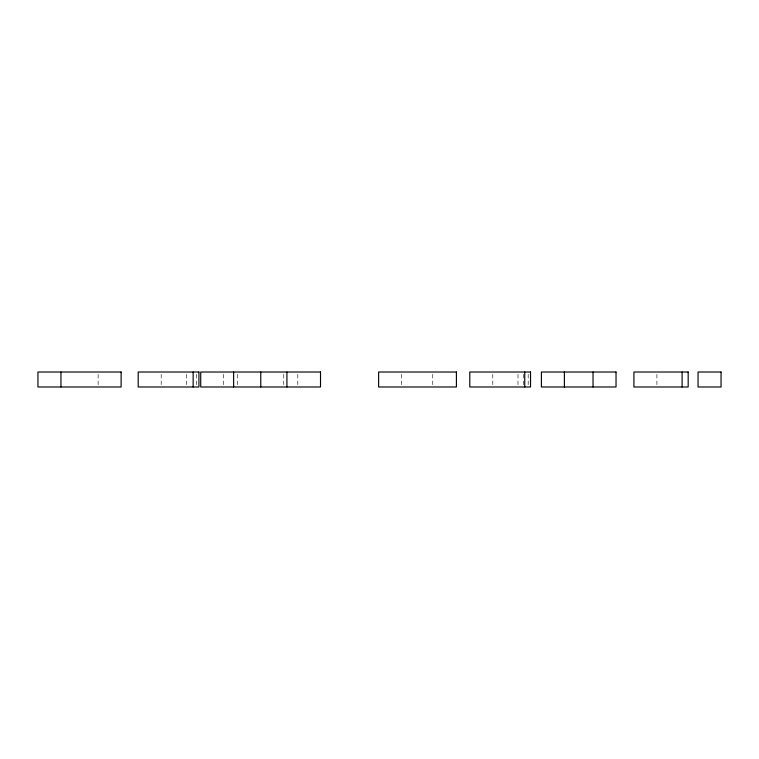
<?xml version="1.0" encoding="UTF-8"?>
<svg xmlns="http://www.w3.org/2000/svg" width="759" height="759" viewBox="0 0 759 759"><rect width="100%" height="100%" fill="white"/><g stroke="black" fill="none" stroke-linecap="round" stroke-linejoin="round"><path stroke-width="0.57" stroke-dasharray="3.79 2.85" d="M656.905 374.32L656.905 384.68M528.188 374.32L528.188 384.68M523.644 374.32L523.644 384.68M517.999 374.32L517.999 384.68M492.79 374.32L492.79 384.68M432.753 374.32L432.753 384.68M401.615 374.32L401.615 384.68M297.803 374.32L297.803 384.68M283.752 374.32L283.752 384.68M237.491 374.32L237.491 384.68M223.582 374.32L223.582 384.68M196.59 374.32L196.59 384.68M186.401 374.32L186.401 384.68M161.193 374.32L161.193 384.68M98.129 374.32L98.129 384.68"/><path stroke-width="1.14" d="M682.113 372.014L682.113 386.986M593.035 372.014L593.035 386.986M564.392 372.014L564.392 386.986M524.744 372.014L524.744 386.986M286.921 372.014L286.921 386.986M260.764 372.014L260.764 386.986M233.63 372.014L233.63 386.986M193.147 372.014L193.147 386.986M60.948 372.014L60.948 386.986M121.117 372.014L37.95 372.014L37.95 386.986L121.117 386.986L121.117 372.014M198.924 372.014L138.195 372.014L138.195 386.986L198.924 386.986L198.924 372.014M320.516 372.014L200.727 372.014L200.727 386.986L320.516 386.986L320.516 372.014M456.415 372.014L378.627 372.014L378.627 386.986L456.415 386.986L456.415 372.014M530.532 372.014L469.793 372.014L469.793 386.986L530.532 386.986L530.532 372.014M616.033 372.014L541.404 372.014L541.404 386.986L616.033 386.986L616.033 372.014M688.176 372.014L633.917 372.014L633.917 386.986L688.176 386.986L688.176 372.014M721.05 372.014L698.052 372.014L698.052 386.986L721.05 386.986L721.05 372.014"/></g></svg>
